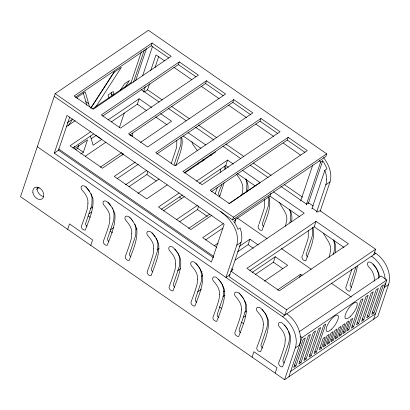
<?xml version="1.0" encoding="UTF-8"?>
<svg xmlns="http://www.w3.org/2000/svg" width="410" height="410" viewBox="0 0 410 410"><rect width="100%" height="100%" fill="white"/><g stroke="black" fill="none" stroke-linecap="round" stroke-linejoin="round"><path stroke-width="0.61" d="M191.875 141.65L192.715 144.212L197.4 150.747M279.558 202.417C282.059 208.803 288.809 214.148 286.329 222.035A28.582 20.372 55.8 0 1 285.934 224.29L285.386 226.32M374.166 281.152C374.909 275.997 372.792 271.046 369.215 267.397C367.073 265.818 366.207 260.97 370.153 262.108A4.156 2.962 55.8 0 1 371.27 262.595C375.355 266.269 378.666 271.369 379.578 276.847M378.404 278.272L378.266 273.393L377.318 270.026M203.847 160.592L204.016 159.649M247.609 191.449C248.67 187.221 248.024 182.686 245.672 179.006M291.454 221.83C292.514 217.602 291.869 213.067 289.511 209.387M335.216 252.688C336.343 248.316 335.826 243.586 333.356 239.768M357.464 265.987L356.044 272.378L353.051 282.157L350.432 289.834L349.889 290.946L349.089 291.32L346.429 289.629L345.732 287.682L351.698 269.862A28.582 20.372 55.8 0 0 351.852 269.144M198.081 164.215L198.25 163.523A28.582 20.372 55.8 0 0 198.399 162.806M202.32 161.335L202.489 160.643A28.582 20.372 55.8 0 0 202.637 159.926M355.936 266.982L351.032 281.721M241.741 195.273L242.095 193.904A28.582 20.372 55.8 0 0 242.484 191.654C244.145 184.864 240.327 179.057 236.278 174.086M245.979 192.392L246.333 191.024A28.582 20.372 55.8 0 0 246.723 188.774L246.892 183.788L246.056 179.513M230.189 274.582L225.951 277.462L236.785 245.277C240.147 232.168 231.05 219.181 220.826 211.821L221.087 211.642M289.824 222.779L290.172 221.41A28.582 20.372 55.8 0 0 290.567 219.155L290.731 214.169L289.901 209.899M320.205 211.124L330.029 181.917C332.587 173.348 328.63 164.328 323.526 157.517M224.096 182.711L219.668 196.554M329.025 257.362L329.778 254.671A28.582 20.372 55.8 0 0 330.168 252.416C332.464 244.703 326.36 239.266 323.393 233.131M333.258 254.482L334.017 251.791A28.582 20.372 55.8 0 0 334.406 249.536L334.575 244.55L333.74 240.28M54.248 96.391L232.521 219.929L325.765 156.569L326.683 153.842L148.415 30.304L55.165 93.664L20.5 196.672L284.601 379.696L377.851 316.335L388.547 284.555A24.349 17.353 55.8 0 0 375.796 253.324L374.222 252.232M54.284 153.12L66.984 115.389L224.147 224.301L211.452 262.031L54.284 153.12L58.522 150.239L69.608 117.301M75.64 149.717L77.705 148.312L78.7 145.36M80.785 153.991L83.363 152.233L87.54 139.83L74.63 148.604M67.66 229.354L69.495 223.906L92.588 239.911L90.754 245.359M130.78 83.363L141.394 51.819M133.481 82.246L144.299 50.097M119.428 127.454L124.286 113.022M135.602 80.806L146.421 48.657M75.302 97.308L151.162 45.766L152.079 43.04L171.18 56.278L93.213 109.255L74.113 96.017L152.079 43.04M142.613 75.855L152.407 46.74M111.469 121.796L137.324 104.227L139.159 98.779L151.71 107.481M122.18 155.139L122.79 153.32M143.495 92.04L145.309 86.648M150.752 70.479L155.99 54.909L164.4 60.736M144.356 91.917L147.533 89.759L149.547 83.768M154.99 67.599L158.819 56.221M102.52 116.173L178.381 64.626L179.298 61.905L198.399 75.138L120.432 128.115L101.331 114.882L179.298 61.905M128.981 186.652L146.877 174.491L147.892 171.467M129.739 135.034L205.6 83.491L206.517 80.765L225.618 94.003L147.651 146.98L128.55 133.742L206.517 80.765M156.958 153.899L232.818 102.351L233.736 99.63L252.837 112.868L174.87 165.845L155.769 152.607L233.736 99.63M179.6 221.728L197.497 209.571L198.717 205.938M217.351 187.56L215.106 193.848M199.373 183.439L225.756 165.512L227.591 160.064L233.341 164.051M221.59 184.679C221.431 188.436 216.249 193.028 219.852 196.262M184.177 172.759L260.037 121.216L260.955 118.49L280.056 131.728L202.089 184.705L182.988 171.467L260.955 118.49M232.521 219.929L233.439 217.203L326.683 153.842M234.817 222.82L235.832 219.806L235.248 218.976A32.257 22.986 55.8 0 0 234.653 218.156M231.424 268.719L232.967 269.79L230.943 271.164L229.113 276.612L284.76 315.177L286.595 309.729L375.606 249.249L319.954 210.684L317.929 212.057L312.271 208.136M231.394 271.01L241.024 242.397A21.079 15.021 55.8 0 0 241.849 236.821L241.295 232.034L240.081 227.909L237.964 229.349A27.501 19.598 55.8 0 0 233.7 221.256L235.832 219.806M237.59 251.801L248.111 244.652L249.946 239.199L258.223 244.939M211.401 191.624L287.261 140.076L288.174 137.355L307.28 150.593L229.308 203.57L210.207 190.332L288.174 137.355M235.678 219.458L269.975 196.154L270.989 193.125M255.527 274.346L273.424 262.19L275.259 256.742L287.671 265.347L264.517 281.081M300.663 200.951L312.753 165.02M252.083 357.156L253.913 351.708L277.006 367.708L275.171 373.156M306.208 204.974L320.599 162.206L322.721 160.766L308.325 203.534M311.866 208.895L324.853 170.309L326.97 168.869A27.501 19.598 55.8 0 0 322.711 160.776M316.566 212.216L325.791 184.797A21.079 15.021 55.8 0 0 326.621 179.221M249.818 270.533L314.188 226.797L316.023 221.349L348.449 243.817L279.328 290.782L246.902 268.314L316.023 221.349M299.546 277.309L300.566 274.28L302.119 275.356M284.601 379.696L295.297 347.916L299.536 345.035A24.349 17.353 55.8 0 0 286.785 313.804M288.84 376.816L302.047 337.579L386.82 279.979L381.156 276.053L299.039 331.854M295.897 365.997L305.358 337.886L303.221 339.337L293.76 367.447L295.897 365.997L294.354 364.926M300.996 362.532L310.457 334.422L308.32 335.872L298.859 363.988L300.996 362.532L299.454 361.461M306.096 359.068L315.556 330.957L313.414 332.407L303.954 360.523L306.096 359.068L304.548 358.002M311.19 355.603L320.651 327.493L318.514 328.948L309.053 357.059L311.19 355.603L309.647 354.537M316.289 352.144L325.75 324.028L323.613 325.484L314.152 353.594L316.289 352.144L314.747 351.073M321.466 348.259L325.258 336.999L323.121 338.45L319.329 349.715L321.466 348.259L319.923 347.188M325.386 345.599L329.174 334.334L327.036 335.79L323.249 347.05L325.386 345.599L323.844 344.528M329.302 342.934L333.094 331.675L330.957 333.125L327.165 344.39L329.302 342.934L327.759 341.868M333.222 340.274L337.01 329.01L334.873 330.465L331.085 341.725L333.222 340.274L331.68 339.203M337.138 337.609L340.93 326.35L338.793 327.8L335.001 339.065L337.138 337.609L335.595 336.543M341.058 334.949L344.846 323.69L342.709 325.14L338.921 336.4L341.058 334.949L339.516 333.878M344.974 332.284L348.766 321.025L346.629 322.475L342.837 333.74L344.974 332.284L343.431 331.218M373.771 254.697L375.606 249.249M348.895 329.625L352.682 318.365L350.545 319.815L346.757 331.075L348.895 329.625L347.352 328.553M353.558 326.816L363.019 298.705L360.882 300.156L351.421 328.266L353.558 326.816L352.016 325.745M358.658 323.352L368.118 295.241L365.981 296.691L356.521 324.807L358.658 323.352L357.115 322.28M363.757 319.887L373.218 291.776L371.081 293.227L361.62 321.343L363.757 319.887L362.214 318.816M368.856 316.423L378.317 288.312L376.175 289.767L366.714 317.878L368.856 316.423L367.309 315.357M373.951 312.958L383.411 284.847L381.274 286.303L371.814 314.414L373.951 312.958L372.408 311.892M373.612 319.216L386.82 279.979M175.998 165.666C178.422 156.441 183.926 146.923 181.656 137.186M259.11 223.839L264.014 209.1A28.582 20.372 55.8 0 0 264.404 206.845L264.609 202.673L264.306 199.598M302.954 254.22L307.859 239.481A28.582 20.372 55.8 0 0 308.248 237.226L308.264 230.697M307.192 251.34L312.097 236.601A28.582 20.372 55.8 0 0 312.487 234.346L312.502 227.816M258.797 224.603C256.87 227.043 259.053 230.702 261.954 230.446C265.526 219.98 271.938 208.418 269.032 197.138M302.641 254.989C300.709 257.424 302.898 261.083 305.798 260.827C309.365 250.361 315.777 238.804 312.876 227.519M306.88 252.109L306.132 255.046L307.536 257.029M350.724 282.49L349.976 285.432L351.38 287.41M171.113 163.841L176.331 148.333A28.582 20.372 55.8 0 0 176.72 146.078L176.828 140.302M73.954 147.482L74.63 146.431M67.353 123.015L67.763 122.38L72.672 119.043L68.234 125.834M90.943 108.071L114.492 71.622M95.632 107.153L121.35 67.348L113.78 72.493L91.953 106.21A106.431 35.526 -55.3 0 0 90.738 108.178M120.448 90.133L124.558 83.789L129.468 80.452L125.029 87.243M66.261 126.741L75.235 120.648M92.65 108.814L131.169 82.635M90.615 131.764L70.038 145.75L102.459 168.218L123.569 153.878M108.025 119.935L139.159 98.779M72.949 147.969L93.531 133.988M91.21 138.734L96.053 135.443L101.711 139.364L93.101 145.217L90.446 136.028M36.469 189.389L39.119 187.59M85.213 156.266L105.877 142.229M100.245 167.239L121.821 152.576M140.451 142.403L171.585 121.252L160.602 113.642M135.356 162.047L114.252 176.387L146.677 198.86L167.254 184.879M117.168 178.611L138.273 164.272M90.292 208.741L92.921 206.953M125.552 184.782L146.606 170.478M88.985 213.83L91.614 212.042M137.97 193.382L159.018 179.078M184.669 173.046L215.798 151.895M110.336 229.856L113.493 227.709M179.047 193.048L158.47 207.029L190.896 229.503L212.001 215.158M196.462 181.215L227.591 160.064M161.386 209.254L182.491 194.909M135.91 229.518L136.966 228.806M163.277 210.924L184.331 196.621M176.7 219.499L197.225 205.553M157.01 249.921L159.116 248.491M188.59 228.462L209.638 214.158M228.882 203.688L260.017 182.532L242.233 170.212M223.265 223.691L202.683 237.672L216.808 247.455M205.6 239.891L223.014 228.062M177.581 270.677L180.738 268.529M214.425 245.641L218.11 243.14M236.785 245.277L241.024 242.397M325.791 184.797L330.029 181.917M201.002 272.46L202.053 271.743M239.419 246.354L249.946 239.199M201.274 276.478L202.853 275.402M235.109 260.145L304.23 213.174L273.378 191.793M197.63 291.792L201.315 289.286M223.681 291.787L224.731 291.069M252.099 272.476L275.259 256.742M222.902 296.517L225.003 295.087M244.78 312.184L246.359 311.113M277.411 290.013L300.566 274.28M243.473 317.279L245.58 315.849M37.305 146.734L282.546 316.684L375.796 253.324M388.547 284.555L384.308 287.436A24.349 17.353 55.8 0 0 385.205 282.931M290.675 371.368L375.447 313.768M151.162 45.766L168.715 57.928M178.381 64.626L195.934 76.793M205.6 83.491L223.153 95.653M232.818 102.351L250.372 114.518M260.037 121.216L277.59 133.378M287.261 140.076L304.809 152.243M173.866 67.291L191.736 79.678M201.197 86.233L219.068 98.62M228.529 105.175L246.4 117.562M255.86 124.117L273.736 136.504M283.197 143.059L300.54 155.077M147.533 89.759L162.252 99.958M171.713 106.513L189.584 118.9M198.522 125.091L216.916 137.837M225.854 144.033L243.724 156.415M253.185 162.975L271.056 175.357M284.197 184.464L302.595 197.215M313.266 206.051L308.633 202.842L306.613 204.216L280.824 186.345M141.347 89.687L159.244 102.09M168.192 108.291L186.084 120.694M195.56 127.259L213.979 140.025M222.927 146.221L240.824 158.624M250.295 165.189L268.191 177.591M188.082 132.686L205.861 145.007M137.324 104.227L146.739 110.751M155.631 116.917L167.136 124.886M183.111 135.956L200.89 148.282M210.304 154.806L211.35 155.528M225.756 165.512L228.37 167.326M237.262 173.486L255.046 185.807M269.975 196.154L299.782 216.813M314.188 226.797L344 247.455M111.161 92.532L111.638 94.326L113.052 95.304M83.271 92.855L85.833 101.654L88.662 103.612L89.523 106.897M237.082 217.879L267.069 238.661M281.275 248.506L311.262 269.288M331.254 283.141L351.319 297.05M55.165 93.664L233.439 217.203M146.877 174.491L156.189 180.948M179.426 197.051L181.497 198.486M197.497 209.571L207.327 216.383M248.111 244.652L253.288 248.234M273.424 262.19L282.736 268.642M77.705 148.312L83.363 152.233M58.492 148.881L213.753 256.475M58.522 150.239L213.584 257.695M230.943 271.164L286.595 309.729M299.992 336.149L302.047 337.579M88.114 215.901L90.185 217.331M110.321 231.286L112.391 232.721M219.319 306.823L221.385 308.253M241.521 322.209L243.591 323.644M262.774 348.192L261.18 346.553L261.016 344.969L266.93 327.462A28.582 20.372 55.8 0 0 267.32 325.212L267.428 319.436L266.08 314.685M218.935 317.806L217.341 316.171L217.172 314.588L223.086 297.081A28.582 20.372 55.8 0 0 223.476 294.826L223.583 289.05L222.235 284.304M263.697 226.643L262.502 225.31L262.338 223.722L268.253 206.22A28.582 20.372 55.8 0 0 268.642 203.965L268.847 199.793L268.54 196.718M284.294 363.081L283.105 361.748L282.936 360.159L288.85 342.652A28.582 20.372 55.8 0 0 289.245 340.402L289.409 335.416L288.573 331.142M240.45 332.7L239.261 331.362L239.091 329.778L245.006 312.271A28.582 20.372 55.8 0 0 245.4 310.021L245.508 304.24L244.468 300.125M196.61 302.313L195.416 300.981L195.247 299.397L201.166 281.89A28.582 20.372 55.8 0 0 201.556 279.635L201.664 273.859L200.316 269.114M174.686 287.123L173.497 285.79L173.327 284.202L179.242 266.7A28.582 20.372 55.8 0 0 179.636 264.445L179.739 258.669L178.704 254.548M152.766 271.933L151.577 270.6L151.408 269.011L157.322 251.509A28.582 20.372 55.8 0 0 157.712 249.254L157.881 244.268L157.045 239.993M130.841 256.742L129.652 255.404L129.483 253.821L135.402 236.314A28.582 20.372 55.8 0 0 135.792 234.064L135.9 228.288L134.859 224.167M108.922 241.551L107.733 240.214L107.563 238.63L113.478 221.123A28.582 20.372 55.8 0 0 113.872 218.873L114.036 213.882L113.432 210.263M87.002 226.361L85.808 225.023L85.644 223.44L91.558 205.933A28.582 20.372 55.8 0 0 91.948 203.678L92.055 197.902L91.015 193.786M175.634 165.553L174.68 164.22L174.65 162.96L180.564 145.453A28.582 20.372 55.8 0 0 180.959 143.198L181.066 137.422M285.857 326.78L284.448 324.997M263.451 310.985L263.932 311.59M242.013 296.399L240.603 294.616M198.168 266.013L196.759 264.23M175.767 250.218L174.839 249.039M131.923 219.837L130.995 218.658M375.345 266.915L373.033 263.948M220.57 281.819L218.684 279.425M176.249 250.823L176.73 251.438M132.404 220.442L132.886 221.057M110.961 205.861L108.276 202.345M262.979 310.39L262.103 309.237M87.156 188.277L89.508 191.291M286.334 327.395L286.8 328.01M264.414 312.2L264.88 312.82M242.494 297.009L242.956 297.629M198.65 266.628L199.116 267.248M155.272 236.862L152.12 232.726M375.811 267.53L376.252 268.15M221.036 282.439L221.877 283.684M177.192 252.053L177.632 252.678M320.015 161.376L320.599 162.206M195.959 263.112L196.339 263.661M86.736 187.708L86.023 186.622M287.241 328.63L287.646 329.256M265.321 313.44L265.721 314.065M243.396 298.249L243.801 298.875M199.557 267.868L199.957 268.488M239.471 292.96L239.804 293.493M129.867 217.003L130.195 217.536M376.652 268.776L377.01 269.401M178.037 253.298L178.391 253.923M156.113 238.107L156.779 239.358M112.273 207.726L112.94 208.977M224.854 165.978L225.772 168.443M324.853 170.309L326.068 174.434L326.621 179.221M109.096 98.067L108.066 94.997L113.201 91.507L113.99 94.495M77.229 98.42L76.957 97.518L85.249 91.881L88.662 103.612M85.833 101.654L86.771 105.293M111.638 94.326L112.058 96.155M224.7 166.332L225.003 169.412M220.462 169.212L220.764 172.292M371.557 256.204A24.349 17.353 55.8 0 1 385.195 279.287M319.421 160.556A32.257 22.986 55.8 0 1 320.031 161.366M132.384 136.079A6.739 4.802 55.8 0 1 130.185 135.213M132.599 133.194A6.739 4.802 55.8 0 1 132.44 136.638M282.546 316.684A24.349 17.353 55.8 0 1 295.297 347.916M43.885 196.621A6.739 4.802 55.8 0 1 37.192 187.165M87.919 203.222L87.709 206.558A28.582 20.372 55.8 0 1 87.32 208.813C85.792 214.307 83.901 219.714 81.826 225.023C80.242 227.355 82.835 230.41 85.26 230.159C88.955 220.17 94.059 209.433 92.916 198.542C91.307 193.976 88.683 189.507 84.967 186.355A4.156 2.962 55.8 0 0 83.85 185.868C80.396 184.736 80.406 188.954 82.492 190.588C85.582 194.104 88.411 198.291 87.919 203.222M109.844 218.417L109.634 221.754A28.582 20.372 55.8 0 1 109.239 224.003C107.717 229.497 105.826 234.904 103.745 240.214C102.162 242.546 104.76 245.6 107.184 245.349C110.879 235.366 115.979 224.629 114.841 213.733C113.227 209.167 110.603 204.698 106.887 201.546A4.156 2.962 55.8 0 0 105.775 201.059C102.315 199.926 102.326 204.144 104.417 205.779C107.502 209.3 110.336 213.482 109.844 218.417M131.764 233.608L131.554 236.944A28.582 20.372 55.8 0 1 131.159 239.194C129.637 244.688 127.746 250.095 125.67 255.404C124.081 257.741 126.68 260.796 129.104 260.54C132.799 250.556 137.898 239.819 136.761 228.923C135.146 224.357 132.527 219.888 128.812 216.736A4.156 2.962 55.8 0 0 127.694 216.249C124.235 215.117 124.245 219.335 126.336 220.969C129.427 224.49 132.256 228.677 131.764 233.608M153.683 248.798L153.473 252.135A28.582 20.372 55.8 0 1 153.084 254.384C151.551 259.878 149.671 265.285 147.59 270.595C146.006 272.932 148.599 275.986 151.023 275.735C154.719 265.747 159.823 255.01 158.685 244.114C157.071 239.548 154.447 235.079 150.731 231.927A4.156 2.962 55.8 0 0 149.614 231.44C146.16 230.312 146.17 234.525 148.261 236.16C151.346 239.681 154.175 243.868 153.683 248.798M175.608 263.989L175.398 267.325A28.582 20.372 55.8 0 1 175.003 269.58C173.476 275.069 171.59 280.476 169.509 285.79C167.926 288.122 170.524 291.177 172.948 290.926C176.643 280.937 181.743 270.2 180.605 259.304C178.991 254.738 176.367 250.274 172.651 247.117A4.156 2.962 55.8 0 0 171.539 246.63C168.079 245.503 168.09 249.716 170.181 251.35C173.266 254.871 176.1 259.058 175.608 263.989M197.528 279.179L197.318 282.516A28.582 20.372 55.8 0 1 196.928 284.771C195.396 290.265 193.51 295.666 191.434 300.981C189.845 303.313 192.444 306.367 194.868 306.116C198.563 296.128 203.662 285.391 202.525 274.5C200.91 269.934 198.291 265.465 194.576 262.308A4.156 2.962 55.8 0 0 193.458 261.826C190.004 260.693 190.009 264.906 192.1 266.541C195.191 270.062 198.02 274.249 197.528 279.179M219.447 294.37L219.237 297.706A28.582 20.372 55.8 0 1 218.848 299.961C217.315 305.455 215.434 310.862 213.354 316.171C211.77 318.503 214.368 321.558 216.787 321.307C220.488 311.318 225.587 300.581 224.449 289.691C222.835 285.124 220.211 280.655 216.495 277.498A4.156 2.962 55.8 0 0 215.378 277.016C211.924 275.884 211.934 280.102 214.025 281.731C217.11 285.252 219.945 289.439 219.447 294.37M241.372 309.56L241.162 312.897A28.582 20.372 55.8 0 1 240.767 315.152C239.24 320.646 237.354 326.053 235.273 331.362C233.69 333.694 236.288 336.748 238.712 336.497C242.407 326.514 247.507 315.772 246.369 304.881C244.755 300.315 242.131 295.846 238.415 292.694A4.156 2.962 55.8 0 0 237.303 292.207C233.843 291.074 233.854 295.292 235.945 296.927C239.03 300.443 241.864 304.63 241.372 309.56M263.292 324.756L263.082 328.092A28.582 20.372 55.8 0 1 262.692 330.342C261.16 335.836 259.274 341.243 257.198 346.553C255.609 348.884 258.208 351.939 260.632 351.688C264.327 341.704 269.426 330.967 268.289 320.072C266.679 315.505 264.055 311.036 260.34 307.884A4.156 2.962 55.8 0 0 259.222 307.397C255.768 306.265 255.773 310.483 257.864 312.118C260.955 315.638 263.784 319.826 263.292 324.756M285.211 339.946L285.001 343.283A28.582 20.372 55.8 0 1 284.612 345.533C283.079 351.027 281.198 356.433 279.118 361.743C277.534 364.08 280.132 367.135 282.551 366.883C286.252 356.895 291.351 346.158 290.213 335.262C288.599 330.696 285.975 326.227 282.259 323.075A4.156 2.962 55.8 0 0 281.142 322.588C277.688 321.455 277.698 325.673 279.789 327.308C282.874 330.829 285.708 335.016 285.211 339.946M331.367 329.368A9.737 3.249 -55.3 0 0 337.994 315.495A9.737 3.249 -55.3 0 0 327.446 325.166A9.737 3.249 -55.3 0 0 331.367 329.368M350.202 316.571A9.737 3.249 -55.3 0 0 356.818 302.698A9.737 3.249 -55.3 0 0 346.265 312.389A9.737 3.249 -55.3 0 0 350.202 316.571M32.887 192.577A6.739 4.802 55.8 0 0 41.871 199.014A6.739 4.802 55.8 0 0 40.067 188.359A6.739 4.802 55.8 0 0 32.887 192.577"/></g></svg>
